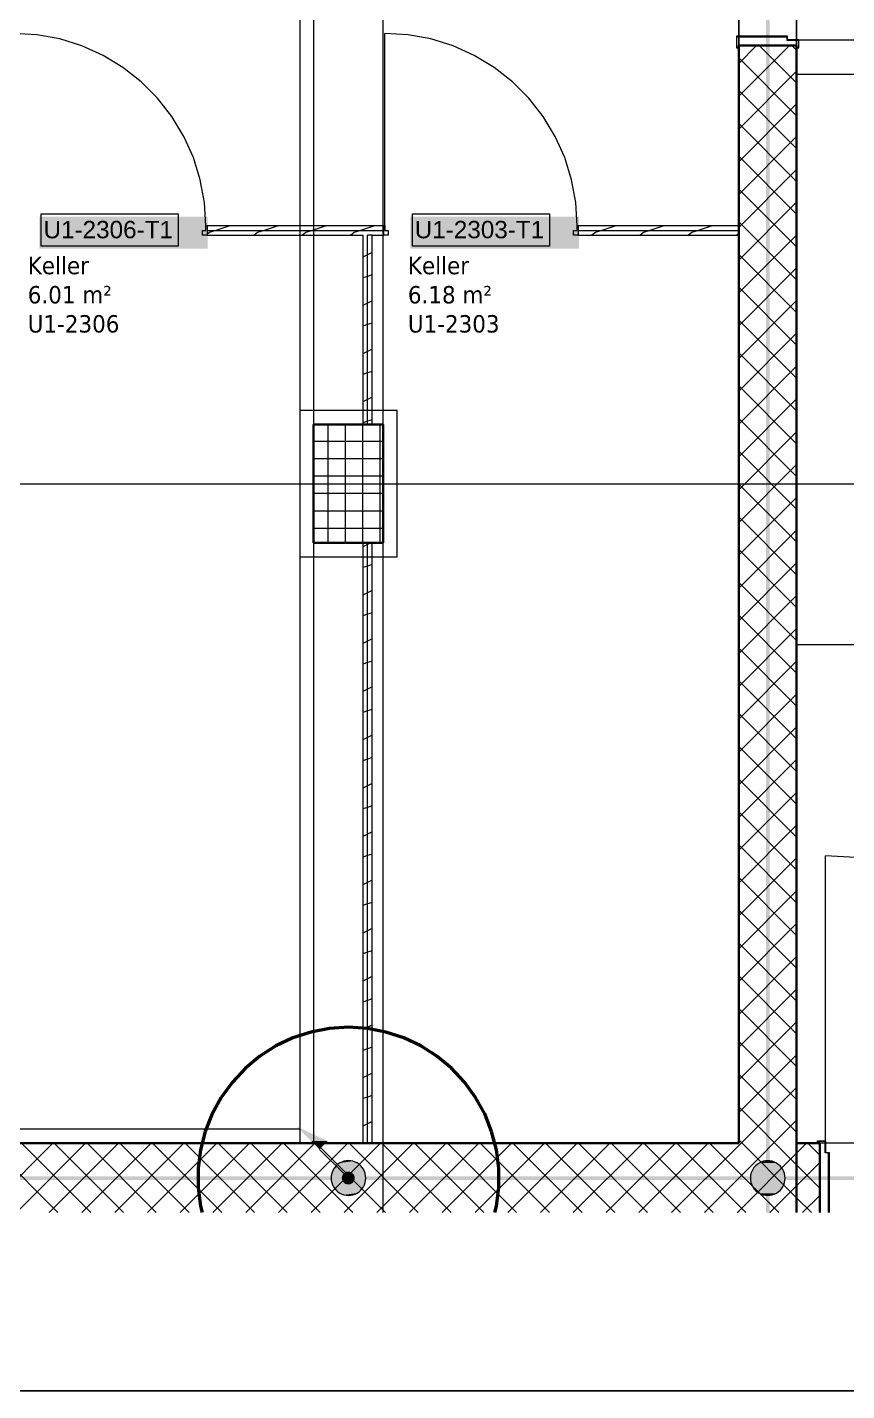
# Model space of a CAD drawing. Extents: x -1132 to 613, y -233 to 616.
# Drawn here: x -198.8 to -128.1, y -174.5 to -56.8 of the extents above; entities that cross this region are included whole.
import ezdxf
from ezdxf.lldxf.tags import DXFTag

# ---------------------------------------------------------------- set-up
doc = ezdxf.new("R2010")
doc.units = 0
doc.layers.get('0').update_dxf_attribs({"lineweight": 13})
for name, color, linetype, lineweight in [('A-AREA-____-IDEN', 7, 'Continuous', 5), ('A-DOOR-____-IDEN', 7, 'Continuous', 5), ('A-DOOR-____-OTLN', 7, 'Continuous', 9), ('A-DOOR-FRAM-MCUT', 7, 'Continuous', 9), ('A-DOOR-OPNG-OTLN', 7, 'Continuous', 9), ('A-FLOR-____-OTLN', 7, 'Continuous', 9), ('A-FLOR-____-OVHD', 7, 'Strichpunkt - Fein', 9), ('A-WALL-____-MCUT', 7, 'Continuous', 35), ('A-WALL-____-PATT', 7, 'Continuous', 35), ('A-WALL-FNSH-MCUT', 7, 'Continuous', 35), ('S-COLS-____-MCUT', 7, 'Continuous', 35), ('S-COLS-____-OTLN', 7, 'Continuous', 9), ('S-GRID-____-OTLN', 7, 'Continuous', 5)]:
    doc.layers.add(name, color=color, linetype=linetype, lineweight=lineweight)
doc.layers.add('EL01_WAN_Leitung_Potentialausgleich', color=1, linetype='fein_strichliert', lineweight=13, true_color=0xff0000)
doc.styles.get("Standard").update_dxf_attribs({"font": 'arial.ttf'})
tags = doc.linetypes.add('_Rasterlinie_', pattern=[0.375, 0.2, -0.05, 0.075, -0.05]).pattern_tags.tags
tags[10:11] = [DXFTag(74, 4), DXFTag(75, 0), DXFTag(340, '0'), DXFTag(46, 1.0), DXFTag(50, 0.0), DXFTag(44, 0.0), DXFTag(45, 0.0)]
tags[8:9] = [DXFTag(74, 4), DXFTag(75, 0), DXFTag(340, '0'), DXFTag(46, 1.0), DXFTag(50, 0.0), DXFTag(44, 0.0), DXFTag(45, 0.0)]
tags[6:7] = [DXFTag(74, 4), DXFTag(75, 0), DXFTag(340, '0'), DXFTag(46, 1.0), DXFTag(50, 0.0), DXFTag(44, 0.0), DXFTag(45, 0.0)]
tags[4:5] = [DXFTag(74, 4), DXFTag(75, 0), DXFTag(340, '0'), DXFTag(46, 1.0), DXFTag(50, 0.0), DXFTag(44, 0.0), DXFTag(45, 0.0)]
tags = doc.linetypes.add('fein_strichliert', pattern=[4, 1, -2, 1]).pattern_tags.tags
tags[8:9] = [DXFTag(74, 4), DXFTag(75, 0), DXFTag(340, '0'), DXFTag(46, 0.0), DXFTag(50, 0.0), DXFTag(44, 0.0), DXFTag(45, 0.0)]
tags[6:7] = [DXFTag(74, 4), DXFTag(75, 0), DXFTag(340, '0'), DXFTag(46, 0.0), DXFTag(50, 0.0), DXFTag(44, 0.0), DXFTag(45, 0.0)]
tags[4:5] = [DXFTag(74, 4), DXFTag(75, 0), DXFTag(340, '0'), DXFTag(46, 0.0), DXFTag(50, 0.0), DXFTag(44, 0.0), DXFTag(45, 0.0)]
tags = doc.linetypes.add('Grundrissdarstellung Sturz', pattern=[0.25, 0.15, -0.05, 0, -0.05]).pattern_tags.tags
tags[10:11] = [DXFTag(74, 4), DXFTag(75, 0), DXFTag(340, '0'), DXFTag(46, 1.0), DXFTag(50, 0.0), DXFTag(44, 0.0), DXFTag(45, 0.0)]
tags[8:9] = [DXFTag(74, 4), DXFTag(75, 0), DXFTag(340, '0'), DXFTag(46, 1.0), DXFTag(50, 0.0), DXFTag(44, 0.0), DXFTag(45, 0.0)]
tags[6:7] = [DXFTag(74, 4), DXFTag(75, 0), DXFTag(340, '0'), DXFTag(46, 1.0), DXFTag(50, 0.0), DXFTag(44, 0.0), DXFTag(45, 0.0)]
tags[4:5] = [DXFTag(74, 4), DXFTag(75, 0), DXFTag(340, '0'), DXFTag(46, 1.0), DXFTag(50, 0.0), DXFTag(44, 0.0), DXFTag(45, 0.0)]
tags = doc.linetypes.add('Strichpunkt - Fein', pattern=[0.2, 0.1, -0.05, 0, -0.05]).pattern_tags.tags
tags[10:11] = [DXFTag(74, 4), DXFTag(75, 0), DXFTag(340, '0'), DXFTag(46, 1.0), DXFTag(50, 0.0), DXFTag(44, 0.0), DXFTag(45, 0.0)]
tags[8:9] = [DXFTag(74, 4), DXFTag(75, 0), DXFTag(340, '0'), DXFTag(46, 1.0), DXFTag(50, 0.0), DXFTag(44, 0.0), DXFTag(45, 0.0)]
tags[6:7] = [DXFTag(74, 4), DXFTag(75, 0), DXFTag(340, '0'), DXFTag(46, 1.0), DXFTag(50, 0.0), DXFTag(44, 0.0), DXFTag(45, 0.0)]
tags[4:5] = [DXFTag(74, 4), DXFTag(75, 0), DXFTag(340, '0'), DXFTag(46, 1.0), DXFTag(50, 0.0), DXFTag(44, 0.0), DXFTag(45, 0.0)]

# ---------------------------------------------------------------- blocks, each defined once
blk = doc.blocks.new('Referenz-A0UJ2EK7XE', base_point=(-1124.08, -162.87))
at = {"layer": 'A-DOOR-____-IDEN', "color": 0, "linetype": 'Continuous', "ltscale": 0.13}
for p, q in [((-197.63, -72.94), (-185.79, -72.94)), ((-197.63, -75.72), (-197.63, -72.94)), ((-185.79, -72.94), (-185.79, -75.72)), ((-165.58, -72.94), (-153.74, -72.94)), ((-165.58, -75.72), (-165.58, -72.94)), ((-153.74, -72.94), (-153.74, -75.72)), ((-185.79, -75.72), (-197.63, -75.72)), ((-153.74, -75.72), (-165.58, -75.72))]:
    blk.add_line(p, q, dxfattribs=at)
at = {"layer": 'A-DOOR-____-IDEN', "color": 7, "linetype": 'Continuous', "ltscale": 0.13, "true_color": 0xffffff}
for points in [[(-197.8, -75.94), (-183.26, -75.94), (-197.8, -73.18)], [(-183.26, -75.94), (-197.8, -73.18), (-183.26, -73.18)], [(-165.75, -75.94), (-151.21, -75.94), (-165.75, -73.18)], [(-151.21, -75.94), (-165.75, -73.18), (-151.21, -73.18)]]:
    blk.add_solid(points, dxfattribs=at)
at = {"layer": 'A-DOOR-____-OTLN', "color": 0, "linetype": 'Grundrissdarstellung Sturz', "ltscale": 0.13}
for p, q in [((-137.41, -37.42), (-137.41, -58.42)), ((-132.41, -37.42), (-132.41, -58.42))]:
    blk.add_line(p, q, dxfattribs=at)
at = {"layer": 'A-DOOR-FRAM-MCUT', "color": 0, "linetype": 'Continuous', "ltscale": 0.13}
for p, q in [((-133.21, -57.62), (-137.61, -57.62)), ((-137.61, -57.62), (-137.61, -58.62)), ((-133.21, -57.92), (-133.21, -57.62)), ((-137.61, -58.62), (-137.41, -58.62)), ((-137.57, -58.58), (-137.57, -57.66)), ((-137.57, -57.66), (-133.25, -57.66)), ((-137.41, -58.58), (-137.57, -58.58)), ((-133.25, -57.66), (-133.25, -57.96)), ((-133.25, -57.96), (-132.25, -57.96)), ((-132.21, -57.92), (-133.21, -57.92)), ((-132.25, -58.58), (-132.41, -58.58)), ((-132.41, -58.62), (-132.21, -58.62)), ((-132.25, -57.96), (-132.25, -58.58)), ((-132.21, -58.62), (-132.21, -57.92)), ((-183.41, -74.37), (-183.41, -73.97)), ((-183.41, -73.97), (-183.31, -73.97)), ((-168.06, -73.97), (-167.96, -73.97)), ((-167.96, -73.97), (-167.96, -74.37)), ((-151.36, -74.37), (-151.36, -73.97)), ((-151.36, -73.97), (-151.26, -73.97)), ((-183.71, -74.37), (-183.41, -74.37)), ((-183.71, -74.77), (-183.71, -74.37)), ((-183.31, -74.77), (-183.71, -74.77)), ((-167.66, -74.77), (-168.06, -74.77)), ((-167.96, -74.37), (-167.66, -74.37)), ((-167.66, -74.37), (-167.66, -74.77)), ((-151.66, -74.37), (-151.36, -74.37)), ((-151.66, -74.77), (-151.66, -74.37)), ((-151.26, -74.77), (-151.66, -74.77)), ((-130.61, -153.12), (-130.61, -152.92)), ((-130.61, -152.92), (-129.91, -152.92)), ((-130.57, -152.96), (-130.57, -153.12)), ((-129.95, -152.96), (-130.57, -152.96)), ((-129.95, -153.96), (-129.95, -152.96)), ((-129.65, -153.96), (-129.95, -153.96)), ((-129.91, -152.92), (-129.91, -153.92)), ((-129.91, -153.92), (-129.61, -153.92)), ((-129.65, -159.1), (-129.65, -153.96)), ((-129.61, -153.92), (-129.61, -159.1))]:
    blk.add_line(p, q, dxfattribs=at)
at = {"layer": 'A-DOOR-OPNG-OTLN', "color": 0, "linetype": 'Continuous', "ltscale": 0.13}
for p, q in [((-198.01, -57.49), (-200.01, -57.37)), ((-196.03, -57.85), (-198.01, -57.49)), ((-167.96, -73.97), (-167.96, -57.37)), ((-165.96, -57.49), (-167.96, -57.37)), ((-163.98, -57.85), (-165.96, -57.49)), ((-194.12, -58.45), (-196.03, -57.85)), ((-192.29, -59.27), (-194.12, -58.45)), ((-162.07, -58.45), (-163.98, -57.85)), ((-160.24, -59.27), (-162.07, -58.45)), ((-132.21, -57.92), (-112.21, -57.92)), ((-190.58, -60.31), (-192.29, -59.27)), ((-158.53, -60.31), (-160.24, -59.27)), ((-189, -61.55), (-190.58, -60.31)), ((-156.95, -61.55), (-158.53, -60.31)), ((-187.58, -62.96), (-189, -61.55)), ((-155.53, -62.96), (-156.95, -61.55)), ((-186.34, -64.54), (-187.58, -62.96)), ((-154.29, -64.54), (-155.53, -62.96)), ((-185.31, -66.26), (-186.34, -64.54)), ((-153.26, -66.26), (-154.29, -64.54)), ((-184.48, -68.09), (-185.31, -66.26)), ((-152.43, -68.09), (-153.26, -66.26)), ((-183.89, -70), (-184.48, -68.09)), ((-151.84, -70), (-152.43, -68.09)), ((-183.53, -71.97), (-183.89, -70)), ((-151.48, -71.97), (-151.84, -70)), ((-183.41, -73.97), (-183.53, -71.97)), ((-151.36, -73.97), (-151.48, -71.97)), ((-129.91, -152.92), (-129.91, -128.32)), ((-127.33, -128.46), (-129.91, -128.32))]:
    blk.add_line(p, q, dxfattribs=at)
at = {"layer": 'A-FLOR-____-OTLN', "color": 0, "linetype": 'Continuous', "ltscale": 0.13}
for p, q in [((-137.41, -57.63), (-137.41, -38.22)), ((-132.41, -57.92), (-132.41, -37.92)), ((-137.41, -58.42), (-137.41, -57.66)), ((-132.41, -58.42), (-132.41, -57.96)), ((-100.41, -60.93), (-132.41, -60.93)), ((-100.41, -110.13), (-132.41, -110.13)), ((-129.95, -153.12), (-130.41, -153.12)), ((-105.31, -153.12), (-129.91, -153.12))]:
    blk.add_line(p, q, dxfattribs=at)
at = {"layer": 'A-FLOR-____-OVHD', "color": 0, "linetype": 'Strichpunkt - Fein', "ltscale": 0.13}
for p, q in [((-175.31, 24.98), (-175.31, -153.12)), ((-174.11, -39.32), (-174.11, -91.52)), ((-166.91, -89.92), (-175.31, -89.92)), ((-175.31, -89.92), (-175.31, -102.52)), ((-166.91, -102.52), (-166.91, -89.92)), ((-174.11, -100.92), (-174.11, -153.12)), ((-175.31, -102.52), (-166.91, -102.52)), ((-175.31, -151.92), (-392.61, -151.92))]:
    blk.add_line(p, q, dxfattribs=at)
at = {"layer": 'A-WALL-____-MCUT', "color": 0, "linetype": 'Continuous', "ltscale": 0.35}
for p, q in [((-132.41, -58.42), (-137.41, -58.42)), ((-137.41, -58.42), (-137.41, -153.12)), ((-132.41, -58.42), (-132.41, -159.1)), ((-137.41, -153.12), (-297.66, -153.12)), ((-130.41, -153.12), (-132.41, -153.12)), ((-130.41, -159.1), (-130.41, -153.12))]:
    blk.add_line(p, q, dxfattribs=at)
at = {"layer": 'A-WALL-____-MCUT', "color": 0, "linetype": 'Continuous', "lineweight": 9, "ltscale": 0.13}
for p, q in [((-183.31, -74.37), (-168.06, -74.37)), ((-169.46, -91.12), (-169.46, -74.77)), ((-169.06, -74.77), (-169.46, -74.77)), ((-151.26, -74.37), (-137.41, -74.37)), ((-169.46, -153.12), (-169.46, -101.32))]:
    blk.add_line(p, q, dxfattribs=at)
at = {"layer": 'A-WALL-____-PATT', "color": 0, "linetype": 'Continuous', "lineweight": 9, "ltscale": 0.13}
for p, q in [((-137.41, -59.97), (-135.86, -58.42)), ((-137.41, -62.8), (-133.03, -58.42)), ((-132.41, -61.65), (-135.64, -58.42)), ((-132.41, -58.83), (-132.81, -58.42)), ((-132.41, -64.48), (-137.41, -59.48)), ((-137.41, -65.63), (-132.41, -60.63)), ((-132.41, -67.31), (-137.41, -62.31)), ((-137.41, -68.46), (-132.41, -63.46)), ((-132.41, -70.14), (-137.41, -65.14)), ((-137.41, -71.28), (-132.41, -66.28)), ((-132.41, -72.97), (-137.41, -67.97)), ((-137.41, -74.11), (-132.41, -69.11)), ((-132.41, -75.8), (-137.41, -70.8)), ((-137.41, -76.94), (-132.41, -71.94)), ((-181.35, -73.97), (-182.55, -74.37)), ((-177.18, -73.97), (-178.38, -74.37)), ((-173.02, -73.97), (-174.22, -74.37)), ((-168.85, -73.97), (-170.05, -74.37)), ((-148.03, -73.97), (-149.23, -74.37)), ((-143.87, -73.97), (-145.07, -74.37)), ((-139.7, -73.97), (-140.9, -74.37)), ((-132.41, -78.63), (-137.41, -73.63)), ((-183.11, -74.55), (-183.31, -74.7)), ((-182.55, -74.37), (-183.12, -74.56)), ((-178.94, -74.55), (-179.23, -74.77)), ((-178.38, -74.37), (-178.95, -74.56)), ((-174.78, -74.55), (-175.07, -74.77)), ((-174.22, -74.37), (-174.79, -74.56)), ((-170.61, -74.55), (-170.9, -74.77)), ((-170.05, -74.37), (-170.62, -74.56)), ((-149.78, -74.55), (-150.08, -74.77)), ((-149.23, -74.37), (-149.8, -74.56)), ((-145.62, -74.55), (-145.91, -74.77)), ((-145.07, -74.37), (-145.63, -74.56)), ((-141.45, -74.55), (-141.75, -74.77)), ((-140.9, -74.37), (-141.47, -74.56)), ((-137.41, -74.64), (-137.58, -74.77)), ((-137.41, -79.77), (-132.41, -74.77)), ((-169.06, -76.28), (-169.46, -76.48)), ((-132.41, -81.45), (-137.41, -76.45)), ((-169.46, -76.48), (-169.86, -76.68)), ((-137.41, -82.6), (-132.41, -77.6)), ((-169.46, -78.34), (-169.86, -78.47)), ((-169.06, -78.2), (-169.46, -78.34)), ((-132.41, -84.28), (-137.41, -79.28)), ((-169.46, -80.64), (-169.86, -80.84)), ((-169.06, -80.44), (-169.46, -80.64)), ((-137.41, -85.43), (-132.41, -80.43)), ((-132.41, -87.11), (-137.41, -82.11)), ((-169.46, -82.5), (-169.86, -82.64)), ((-169.06, -82.37), (-169.46, -82.5)), ((-137.41, -88.25), (-132.41, -83.25)), ((-169.06, -84.61), (-169.46, -84.81)), ((-169.46, -84.81), (-169.86, -85.01)), ((-132.41, -89.94), (-137.41, -84.94)), ((-169.46, -86.67), (-169.86, -86.8)), ((-169.06, -86.53), (-169.46, -86.67)), ((-137.41, -91.08), (-132.41, -86.08)), ((-132.41, -92.77), (-137.41, -87.77)), ((-169.46, -88.97), (-169.86, -89.17)), ((-169.06, -88.77), (-169.46, -88.97)), ((-137.41, -93.91), (-132.41, -88.91)), ((-169.46, -90.83), (-169.86, -90.96)), ((-169.06, -90.7), (-169.46, -90.83)), ((-132.41, -95.6), (-137.41, -90.6)), ((-137.41, -96.74), (-132.41, -91.74)), ((-132.41, -98.42), (-137.41, -93.42)), ((-137.41, -99.57), (-132.41, -94.57)), ((-132.41, -101.25), (-137.41, -96.25)), ((-137.41, -102.4), (-132.41, -97.4)), ((-132.41, -104.08), (-137.41, -99.08)), ((-137.41, -105.23), (-132.41, -100.23)), ((-169.46, -101.47), (-169.86, -101.67)), ((-169.17, -101.32), (-169.46, -101.47)), ((-132.41, -106.91), (-137.41, -101.91)), ((-169.46, -103.33), (-169.86, -103.46)), ((-169.06, -103.19), (-169.46, -103.33)), ((-137.41, -108.05), (-132.41, -103.05)), ((-169.46, -105.63), (-169.86, -105.83)), ((-169.06, -105.43), (-169.46, -105.63)), ((-132.41, -109.74), (-137.41, -104.74)), ((-137.41, -110.88), (-132.41, -105.88)), ((-169.46, -107.49), (-169.86, -107.62)), ((-169.06, -107.36), (-169.46, -107.49)), ((-132.41, -112.57), (-137.41, -107.57)), ((-137.41, -113.71), (-132.41, -108.71)), ((-169.46, -109.8), (-169.86, -110)), ((-169.06, -109.6), (-169.46, -109.8)), ((-132.41, -115.4), (-137.41, -110.4)), ((-169.46, -111.65), (-169.86, -111.79)), ((-169.06, -111.52), (-169.46, -111.65)), ((-137.41, -116.54), (-132.41, -111.54)), ((-169.46, -113.96), (-169.86, -114.16)), ((-169.06, -113.76), (-169.46, -113.96)), ((-132.41, -118.22), (-137.41, -113.22)), ((-137.41, -119.37), (-132.41, -114.37)), ((-169.46, -115.82), (-169.86, -115.95)), ((-169.06, -115.69), (-169.46, -115.82)), ((-132.41, -121.05), (-137.41, -116.05)), ((-137.41, -122.2), (-132.41, -117.2)), ((-169.46, -118.13), (-169.86, -118.33)), ((-169.06, -117.93), (-169.46, -118.13)), ((-169.06, -119.85), (-169.46, -119.98)), ((-132.41, -123.88), (-137.41, -118.88)), ((-169.46, -119.98), (-169.86, -120.12)), ((-137.41, -125.02), (-132.41, -120.02)), ((-169.46, -122.29), (-169.86, -122.49)), ((-169.06, -122.09), (-169.46, -122.29)), ((-132.41, -126.71), (-137.41, -121.71)), ((-137.41, -127.85), (-132.41, -122.85)), ((-169.46, -124.15), (-169.86, -124.28)), ((-169.06, -124.02), (-169.46, -124.15)), ((-132.41, -129.54), (-137.41, -124.54)), ((-137.41, -130.68), (-132.41, -125.68)), ((-169.46, -126.46), (-169.86, -126.66)), ((-169.06, -126.26), (-169.46, -126.46)), ((-169.06, -128.18), (-169.46, -128.31)), ((-132.41, -132.37), (-137.41, -127.37)), ((-169.46, -128.31), (-169.86, -128.45)), ((-137.41, -133.51), (-132.41, -128.51)), ((-169.06, -130.42), (-169.46, -130.62)), ((-132.41, -135.19), (-137.41, -130.19)), ((-169.46, -130.62), (-169.86, -130.82)), ((-137.41, -136.34), (-132.41, -131.34)), ((-169.46, -132.48), (-169.86, -132.61)), ((-169.06, -132.35), (-169.46, -132.48)), ((-132.41, -138.02), (-137.41, -133.02)), ((-169.46, -134.79), (-169.86, -134.99)), ((-169.06, -134.59), (-169.46, -134.79)), ((-137.41, -139.17), (-132.41, -134.17)), ((-132.41, -140.85), (-137.41, -135.85)), ((-169.46, -136.64), (-169.86, -136.78)), ((-169.06, -136.51), (-169.46, -136.64)), ((-137.41, -142), (-132.41, -137)), ((-169.06, -138.75), (-169.46, -138.95)), ((-132.41, -143.68), (-137.41, -138.68)), ((-169.46, -138.95), (-169.86, -139.15)), ((-137.41, -144.82), (-132.41, -139.82)), ((-169.46, -140.81), (-169.86, -140.94)), ((-169.06, -140.67), (-169.46, -140.81)), ((-132.41, -146.51), (-137.41, -141.51)), ((-169.46, -143.12), (-169.86, -143.32)), ((-169.06, -142.92), (-169.46, -143.12)), ((-137.41, -147.65), (-132.41, -142.65)), ((-132.41, -149.34), (-137.41, -144.34)), ((-169.46, -144.97), (-169.86, -145.11)), ((-169.06, -144.84), (-169.46, -144.97)), ((-137.41, -150.48), (-132.41, -145.48)), ((-169.46, -147.28), (-169.86, -147.48)), ((-169.06, -147.08), (-169.46, -147.28)), ((-132.41, -152.16), (-137.41, -147.16)), ((-169.46, -149.14), (-169.86, -149.27)), ((-169.06, -149), (-169.46, -149.14)), ((-137.41, -153.31), (-132.41, -148.31)), ((-132.41, -154.99), (-137.41, -149.99)), ((-169.46, -151.45), (-169.86, -151.65)), ((-169.06, -151.25), (-169.46, -151.45)), ((-137.41, -156.14), (-132.41, -151.14)), ((-132.41, -157.82), (-137.41, -152.82)), ((-202.6, -159.1), (-196.62, -153.12)), ((-196.18, -159.1), (-202.16, -153.12)), ((-199.77, -159.1), (-193.79, -153.12)), ((-193.35, -159.1), (-199.33, -153.12)), ((-196.94, -159.1), (-190.96, -153.12)), ((-190.52, -159.1), (-196.5, -153.12)), ((-194.11, -159.1), (-188.13, -153.12)), ((-187.69, -159.1), (-193.67, -153.12)), ((-191.28, -159.1), (-185.3, -153.12)), ((-184.86, -159.1), (-190.85, -153.12)), ((-188.46, -159.1), (-182.47, -153.12)), ((-182.04, -159.1), (-188.02, -153.12)), ((-185.63, -159.1), (-179.65, -153.12)), ((-179.21, -159.1), (-185.19, -153.12)), ((-182.8, -159.1), (-176.82, -153.12)), ((-176.38, -159.1), (-182.36, -153.12)), ((-179.97, -159.1), (-173.99, -153.12)), ((-173.55, -159.1), (-179.53, -153.12)), ((-177.14, -159.1), (-171.16, -153.12)), ((-170.72, -159.1), (-176.7, -153.12)), ((-174.31, -159.1), (-168.33, -153.12)), ((-167.89, -159.1), (-173.88, -153.12)), ((-171.48, -159.1), (-165.5, -153.12)), ((-165.07, -159.1), (-171.05, -153.12)), ((-168.66, -159.1), (-162.67, -153.12)), ((-162.24, -159.1), (-168.22, -153.12)), ((-165.83, -159.1), (-159.85, -153.12)), ((-159.41, -159.1), (-165.39, -153.12)), ((-163, -159.1), (-157.02, -153.12)), ((-156.58, -159.1), (-162.56, -153.12)), ((-160.17, -159.1), (-154.19, -153.12)), ((-153.75, -159.1), (-159.73, -153.12)), ((-157.34, -159.1), (-151.36, -153.12)), ((-150.92, -159.1), (-156.9, -153.12)), ((-154.51, -159.1), (-148.53, -153.12)), ((-148.09, -159.1), (-154.08, -153.12)), ((-151.69, -159.1), (-145.7, -153.12)), ((-145.27, -159.1), (-151.25, -153.12)), ((-148.86, -159.1), (-142.88, -153.12)), ((-142.44, -159.1), (-148.42, -153.12)), ((-146.03, -159.1), (-140.05, -153.12)), ((-139.61, -159.1), (-145.59, -153.12)), ((-143.2, -159.1), (-137.41, -153.31)), ((-137.41, -158.48), (-142.76, -153.12)), ((-137.41, -155.65), (-139.93, -153.12)), ((-137.41, -158.97), (-132.41, -153.97)), ((-132.41, -153.97), (-131.56, -153.12)), ((-130.41, -154.16), (-131.45, -153.12)), ((-132.41, -156.79), (-130.41, -154.79)), ((-130.41, -156.99), (-132.41, -154.99)), ((-140.37, -159.1), (-137.41, -156.14)), ((-133.95, -159.1), (-137.41, -155.65)), ((-134.72, -159.1), (-132.41, -156.79)), ((-136.78, -159.1), (-137.41, -158.48)), ((-131.12, -159.1), (-132.41, -157.82)), ((-131.89, -159.1), (-130.41, -157.62)), ((-137.54, -159.1), (-137.41, -158.97))]:
    blk.add_line(p, q, dxfattribs=at)
at = {"layer": 'A-WALL-FNSH-MCUT', "color": 0, "linetype": 'Continuous', "lineweight": 9, "ltscale": 0.13}
for p, q in [((-168.06, -73.97), (-183.31, -73.97)), ((-183.31, -73.97), (-183.31, -74.77)), ((-168.06, -74.77), (-168.06, -73.97)), ((-137.41, -73.97), (-151.26, -73.97)), ((-151.26, -73.97), (-151.26, -74.77)), ((-183.31, -74.77), (-169.86, -74.77)), ((-169.86, -74.77), (-169.86, -91.12)), ((-169.06, -74.77), (-168.06, -74.77)), ((-169.06, -91.12), (-169.06, -74.77)), ((-151.26, -74.77), (-137.41, -74.77)), ((-169.86, -91.12), (-169.06, -91.12)), ((-169.86, -101.32), (-169.86, -153.12)), ((-169.06, -101.32), (-169.86, -101.32)), ((-169.06, -153.12), (-169.06, -101.32)), ((-169.86, -153.12), (-169.06, -153.12))]:
    blk.add_line(p, q, dxfattribs=at)
at = {"layer": 'S-COLS-____-MCUT', "color": 0, "linetype": 'Continuous', "ltscale": 0.35}
for p, q in [((-168.11, -91.12), (-174.11, -91.12)), ((-174.11, -91.12), (-174.11, -101.32)), ((-168.11, -101.32), (-168.11, -91.12)), ((-174.11, -101.32), (-168.11, -101.32))]:
    blk.add_line(p, q, dxfattribs=at)
at = {"layer": 'S-COLS-____-OTLN', "color": 0, "linetype": 'Continuous', "ltscale": 0.13}
for p, q in [((-172.85, -101.32), (-172.85, -91.12)), ((-171.35, -101.32), (-171.35, -91.12)), ((-169.85, -101.32), (-169.85, -91.12)), ((-168.35, -101.32), (-168.35, -91.12)), ((-174.11, -92.55), (-168.11, -92.55)), ((-174.11, -94.05), (-168.11, -94.05)), ((-174.11, -95.55), (-168.11, -95.55)), ((-174.11, -97.05), (-168.11, -97.05)), ((-174.11, -98.55), (-168.11, -98.55)), ((-174.11, -100.05), (-168.11, -100.05))]:
    blk.add_line(p, q, dxfattribs=at)
at = {"layer": 'S-GRID-____-OTLN', "color": 0, "linetype": '_Rasterlinie_', "ltscale": 0.13}
for p, q in [((-168.11, -159.1), (-168.11, 420.64)), ((-1115.8, -96.22), (95.18, -96.22))]:
    blk.add_line(p, q, dxfattribs=at)
at = {"layer": 'A-AREA-____-IDEN', "color": 0, "linetype": 'Continuous', "ltscale": 0.13, "char_height": 1.5, "attachment_point": 1}
for s, insert in [('{\\W0.9;\\fVerdana;Keller}', (-198.79, -76.65)), ('{\\W0.9;\\fVerdana;Keller}', (-165.97, -76.65)), ('{\\W0.9;\\fVerdana;6.01 m²}', (-198.79, -79.17)), ('{\\W0.9;\\fVerdana;6.18 m²}', (-165.97, -79.17)), ('{\\W0.9;\\fVerdana;U1-2306}', (-198.79, -81.68)), ('{\\W0.9;\\fVerdana;U1-2303}', (-165.97, -81.68))]:
    blk.add_mtext(s, dxfattribs=dict(at, insert=insert))
at = {"layer": 'A-DOOR-____-IDEN', "color": 0, "linetype": 'Continuous', "ltscale": 0.13, "char_height": 1.5, "attachment_point": 1}
for s, insert in [('{\\fArial;U1-2306-T1}', (-197.43, -73.55)), ('{\\fArial;U1-2303-T1}', (-165.38, -73.55))]:
    blk.add_mtext(s, dxfattribs=dict(at, insert=insert))
blk = doc.blocks.new('Anschlusspunkt-A0UJ2EN3XE', base_point=(-172.6, -157.62))
at = {"color": 0, "linetype": 'ByBlock', "lineweight": -2, "ltscale": 0.13}
for p, q in [((-172.29, -155.21), (-172.4, -155.37)), ((-172.16, -155.06), (-172.29, -155.21)), ((-172.02, -154.93), (-172.16, -155.06)), ((-171.85, -154.82), (-172.02, -154.93)), ((-171.68, -154.74), (-171.85, -154.82)), ((-171.49, -154.67), (-171.68, -154.74)), ((-171.3, -154.63), (-171.49, -154.67)), ((-171.1, -154.62), (-171.3, -154.63)), ((-170.91, -154.63), (-171.1, -154.62)), ((-170.72, -154.67), (-170.91, -154.63)), ((-170.53, -154.74), (-170.72, -154.67)), ((-170.35, -154.82), (-170.53, -154.74)), ((-170.19, -154.93), (-170.35, -154.82)), ((-170.04, -155.06), (-170.19, -154.93)), ((-169.91, -155.21), (-170.04, -155.06)), ((-169.81, -155.37), (-169.91, -155.21)), ((-172.59, -155.93), (-172.6, -156.12)), ((-172.6, -156.12), (-172.59, -156.32)), ((-172.55, -155.73), (-172.59, -155.93)), ((-172.59, -156.32), (-172.55, -156.51)), ((-172.49, -155.55), (-172.55, -155.73)), ((-172.4, -155.37), (-172.49, -155.55)), ((-169.72, -155.55), (-169.81, -155.37)), ((-169.66, -155.73), (-169.72, -155.55)), ((-169.62, -155.93), (-169.66, -155.73)), ((-169.66, -156.51), (-169.62, -156.32)), ((-169.6, -156.12), (-169.62, -155.93)), ((-169.62, -156.32), (-169.6, -156.12)), ((-172.55, -156.51), (-172.49, -156.7)), ((-172.49, -156.7), (-172.4, -156.87)), ((-172.4, -156.87), (-172.29, -157.03)), ((-172.29, -157.03), (-172.16, -157.18)), ((-172.16, -157.18), (-172.02, -157.31)), ((-172.02, -157.31), (-171.85, -157.42)), ((-171.85, -157.42), (-171.68, -157.51)), ((-171.68, -157.51), (-171.49, -157.57)), ((-171.49, -157.57), (-171.3, -157.61)), ((-171.3, -157.61), (-171.1, -157.62)), ((-171.1, -157.62), (-170.91, -157.61)), ((-170.91, -157.61), (-170.72, -157.57)), ((-170.72, -157.57), (-170.53, -157.51)), ((-170.53, -157.51), (-170.35, -157.42)), ((-170.35, -157.42), (-170.19, -157.31)), ((-170.19, -157.31), (-170.04, -157.18)), ((-170.04, -157.18), (-169.91, -157.03)), ((-169.91, -157.03), (-169.81, -156.87)), ((-169.81, -156.87), (-169.72, -156.7)), ((-169.72, -156.7), (-169.66, -156.51))]:
    blk.add_line(p, q, dxfattribs=at)
for points in [[(-169.81, -155.36), (-172.39, -155.36), (-170.05, -155.05)], [(-172.39, -155.36), (-170.05, -155.05), (-172.16, -155.05)], [(-170.05, -155.05), (-172.16, -155.05), (-170.36, -154.82)], [(-172.16, -155.05), (-170.36, -154.82), (-171.85, -154.82)], [(-170.36, -154.82), (-171.85, -154.82), (-170.72, -154.67)], [(-171.85, -154.82), (-170.72, -154.67), (-171.49, -154.67)], [(-170.72, -154.67), (-171.49, -154.67), (-171.1, -154.62)], [(-169.6, -156.1), (-172.6, -156.1), (-169.66, -155.71)], [(-172.6, -156.1), (-169.66, -155.71), (-172.55, -155.71)], [(-172.56, -156.49), (-169.6, -156.1), (-172.6, -156.1)], [(-169.65, -156.49), (-172.56, -156.49), (-169.6, -156.1)], [(-169.66, -155.71), (-172.55, -155.71), (-169.81, -155.36)], [(-172.55, -155.71), (-169.81, -155.36), (-172.39, -155.36)], [(-172.41, -156.86), (-169.65, -156.49), (-172.56, -156.49)], [(-169.8, -156.86), (-172.41, -156.86), (-169.65, -156.49)], [(-172.17, -157.17), (-169.8, -156.86), (-172.41, -156.86)], [(-169.8, -156.86), (-172.41, -156.86), (-169.8, -156.86)], [(-172.41, -156.86), (-169.8, -156.86), (-172.41, -156.86)], [(-170.03, -157.17), (-172.17, -157.17), (-169.8, -156.86)], [(-171.86, -157.42), (-170.03, -157.17), (-172.17, -157.17)], [(-170.03, -157.17), (-172.17, -157.17), (-170.03, -157.17)], [(-172.17, -157.17), (-170.03, -157.17), (-172.17, -157.17)], [(-170.35, -157.42), (-171.86, -157.42), (-170.03, -157.17)], [(-171.5, -157.57), (-170.35, -157.42), (-171.86, -157.42)], [(-170.71, -157.57), (-171.5, -157.57), (-170.35, -157.42)], [(-171.1, -157.62), (-170.71, -157.57), (-171.5, -157.57)]]:
    blk.add_solid(points, dxfattribs=at)
blk = doc.blocks.new('Kreis-A0UJ2ENRXE', base_point=(-184.08, -159.1))
at = {"color": 0, "linetype": 'ByBlock', "lineweight": -2, "ltscale": 0.5}
for p, q in [((-172.73, -143.22), (-174.34, -143.53)), ((-171.1, -143.12), (-172.73, -143.22)), ((-169.47, -143.22), (-171.1, -143.12)), ((-167.87, -143.53), (-169.47, -143.22)), ((-175.89, -144.03), (-177.37, -144.73)), ((-174.34, -143.53), (-175.89, -144.03)), ((-166.32, -144.03), (-167.87, -143.53)), ((-164.84, -144.73), (-166.32, -144.03)), ((-178.75, -145.6), (-180, -146.65)), ((-177.37, -144.73), (-178.75, -145.6)), ((-163.46, -145.6), (-164.84, -144.73)), ((-162.2, -146.65), (-163.46, -145.6)), ((-180, -146.65), (-181.12, -147.84)), ((-161.09, -147.84), (-162.2, -146.65)), ((-181.12, -147.84), (-182.08, -149.16)), ((-160.13, -149.16), (-161.09, -147.84)), ((-182.08, -149.16), (-182.87, -150.59)), ((-159.34, -150.59), (-160.13, -149.16)), ((-182.87, -150.59), (-183.47, -152.1)), ((-158.74, -152.1), (-159.34, -150.59)), ((-183.47, -152.1), (-183.87, -153.69)), ((-158.33, -153.69), (-158.74, -152.1)), ((-183.87, -153.69), (-184.08, -155.31)), ((-158.13, -155.31), (-158.33, -153.69)), ((-184.08, -155.31), (-184.08, -156.94)), ((-158.13, -156.94), (-158.13, -155.31)), ((-184.08, -156.94), (-183.87, -158.56)), ((-158.33, -158.56), (-158.13, -156.94)), ((-183.87, -158.56), (-183.73, -159.1)), ((-158.47, -159.1), (-158.33, -158.56))]:
    blk.add_line(p, q, dxfattribs=at)
blk = doc.blocks.new('Steigleitung_nach oben-A0UJ2ERRXE', base_point=(-175.56, -156.68))
at = {"color": 0, "linetype": 'ByBlock', "lineweight": -2, "ltscale": 0.13}
blk.add_line((-173.59, -153.65), (-171.51, -155.73), dxfattribs=at)
for points in [[(-172.89, -152.94), (-174.3, -152.94), (-175.56, -151.68)], [(-173.59, -153.65), (-172.89, -152.94), (-174.3, -152.94)], [(-170.56, -156.12), (-171.68, -156.12), (-170.58, -155.98)], [(-171.68, -156.12), (-170.58, -155.98), (-171.66, -155.98)], [(-171.66, -156.27), (-170.56, -156.12), (-171.68, -156.12)], [(-170.58, -155.98), (-171.66, -155.98), (-170.63, -155.84)], [(-171.66, -155.98), (-170.63, -155.84), (-171.6, -155.84)], [(-170.58, -155.98), (-171.66, -155.98), (-170.58, -155.98)], [(-171.66, -155.98), (-170.58, -155.98), (-171.66, -155.98)], [(-170.58, -156.27), (-171.66, -156.27), (-170.56, -156.12)], [(-171.6, -156.4), (-170.58, -156.27), (-171.66, -156.27)], [(-170.58, -156.27), (-171.66, -156.27), (-170.58, -156.27)], [(-171.66, -156.27), (-170.58, -156.27), (-171.66, -156.27)], [(-170.63, -155.84), (-171.6, -155.84), (-170.72, -155.73)], [(-171.6, -155.84), (-170.72, -155.73), (-171.51, -155.73)], [(-170.63, -155.84), (-171.6, -155.84), (-170.63, -155.84)], [(-171.6, -155.84), (-170.63, -155.84), (-171.6, -155.84)], [(-170.63, -156.4), (-171.6, -156.4), (-170.58, -156.27)], [(-171.51, -156.52), (-170.63, -156.4), (-171.6, -156.4)], [(-170.63, -156.4), (-171.6, -156.4), (-170.63, -156.4)], [(-171.6, -156.4), (-170.63, -156.4), (-171.6, -156.4)], [(-170.72, -155.73), (-171.51, -155.73), (-170.84, -155.64)], [(-171.51, -155.73), (-170.84, -155.64), (-171.4, -155.64)], [(-170.72, -155.73), (-171.51, -155.73), (-170.72, -155.73)], [(-171.51, -155.73), (-170.72, -155.73), (-171.51, -155.73)], [(-170.72, -156.52), (-171.51, -156.52), (-170.63, -156.4)], [(-170.84, -155.64), (-171.4, -155.64), (-170.97, -155.58)], [(-171.4, -155.64), (-170.97, -155.58), (-171.26, -155.58)], [(-170.84, -155.64), (-171.4, -155.64), (-170.84, -155.64)], [(-171.4, -155.64), (-170.84, -155.64), (-171.4, -155.64)], [(-170.97, -155.58), (-171.26, -155.58), (-171.12, -155.56)], [(-170.97, -155.58), (-171.26, -155.58), (-170.97, -155.58)], [(-171.26, -155.58), (-170.97, -155.58), (-171.26, -155.58)], [(-171.4, -156.61), (-170.72, -156.52), (-171.51, -156.52)], [(-170.72, -156.52), (-171.51, -156.52), (-170.72, -156.52)], [(-171.51, -156.52), (-170.72, -156.52), (-171.51, -156.52)], [(-170.84, -156.61), (-171.4, -156.61), (-170.72, -156.52)], [(-171.26, -156.66), (-170.84, -156.61), (-171.4, -156.61)], [(-170.84, -156.61), (-171.4, -156.61), (-170.84, -156.61)], [(-171.4, -156.61), (-170.84, -156.61), (-171.4, -156.61)], [(-170.97, -156.66), (-171.26, -156.66), (-170.84, -156.61)], [(-171.12, -156.68), (-170.97, -156.66), (-171.26, -156.66)]]:
    blk.add_solid(points, dxfattribs=at)
blk = doc.blocks.new('Anschlusspunkt-A0UJ2ES5XE', base_point=(-136.4, -157.63))
at = {"color": 0, "linetype": 'ByBlock', "lineweight": -2, "ltscale": 0.13}
for p, q in [((-136.09, -155.21), (-136.2, -155.38)), ((-135.96, -155.07), (-136.09, -155.21)), ((-135.82, -154.94), (-135.96, -155.07)), ((-135.65, -154.83), (-135.82, -154.94)), ((-135.48, -154.74), (-135.65, -154.83)), ((-135.29, -154.68), (-135.48, -154.74)), ((-135.1, -154.64), (-135.29, -154.68)), ((-134.9, -154.63), (-135.1, -154.64)), ((-134.71, -154.64), (-134.9, -154.63)), ((-134.52, -154.68), (-134.71, -154.64)), ((-134.33, -154.74), (-134.52, -154.68)), ((-134.15, -154.83), (-134.33, -154.74)), ((-133.99, -154.94), (-134.15, -154.83)), ((-133.84, -155.07), (-133.99, -154.94)), ((-133.71, -155.21), (-133.84, -155.07)), ((-133.61, -155.38), (-133.71, -155.21)), ((-136.39, -155.93), (-136.4, -156.13)), ((-136.4, -156.13), (-136.39, -156.32)), ((-136.35, -155.74), (-136.39, -155.93)), ((-136.39, -156.32), (-136.35, -156.52)), ((-136.29, -155.55), (-136.35, -155.74)), ((-136.2, -155.38), (-136.29, -155.55)), ((-133.52, -155.55), (-133.61, -155.38)), ((-133.46, -155.74), (-133.52, -155.55)), ((-133.42, -155.93), (-133.46, -155.74)), ((-133.46, -156.52), (-133.42, -156.32)), ((-133.4, -156.13), (-133.42, -155.93)), ((-133.42, -156.32), (-133.4, -156.13)), ((-136.35, -156.52), (-136.29, -156.7)), ((-136.29, -156.7), (-136.2, -156.88)), ((-136.2, -156.88), (-136.09, -157.04)), ((-136.09, -157.04), (-135.96, -157.19)), ((-135.96, -157.19), (-135.82, -157.32)), ((-135.82, -157.32), (-135.65, -157.43)), ((-135.65, -157.43), (-135.48, -157.51)), ((-135.48, -157.51), (-135.29, -157.58)), ((-135.29, -157.58), (-135.1, -157.61)), ((-135.1, -157.61), (-134.9, -157.63)), ((-134.9, -157.63), (-134.71, -157.61)), ((-134.71, -157.61), (-134.52, -157.58)), ((-134.52, -157.58), (-134.33, -157.51)), ((-134.33, -157.51), (-134.15, -157.43)), ((-134.15, -157.43), (-133.99, -157.32)), ((-133.99, -157.32), (-133.84, -157.19)), ((-133.84, -157.19), (-133.71, -157.04)), ((-133.71, -157.04), (-133.61, -156.88)), ((-133.61, -156.88), (-133.52, -156.7)), ((-133.52, -156.7), (-133.46, -156.52))]:
    blk.add_line(p, q, dxfattribs=at)
for points in [[(-133.61, -155.37), (-136.2, -155.37), (-133.84, -155.08)], [(-136.2, -155.37), (-133.84, -155.08), (-135.97, -155.08)], [(-133.84, -155.08), (-135.97, -155.08), (-133.85, -155.06)], [(-135.97, -155.08), (-133.85, -155.06), (-135.95, -155.06)], [(-133.85, -155.06), (-135.95, -155.06), (-134.15, -154.84)], [(-135.95, -155.06), (-134.15, -154.84), (-135.67, -154.84)], [(-134.15, -154.84), (-135.67, -154.84), (-134.17, -154.82)], [(-135.67, -154.84), (-134.17, -154.82), (-135.63, -154.82)], [(-134.17, -154.82), (-135.63, -154.82), (-134.51, -154.68)], [(-135.63, -154.82), (-134.51, -154.68), (-135.31, -154.68)], [(-134.51, -154.68), (-135.31, -154.68), (-134.54, -154.67)], [(-135.31, -154.68), (-134.54, -154.67), (-135.24, -154.67)], [(-134.54, -154.67), (-135.24, -154.67), (-134.93, -154.63)], [(-133.4, -156.13), (-136.4, -156.13), (-133.46, -155.74)], [(-136.4, -156.13), (-133.46, -155.74), (-136.35, -155.74)], [(-136.35, -156.51), (-133.4, -156.13), (-136.4, -156.13)], [(-133.46, -155.74), (-136.35, -155.74), (-133.6, -155.38)], [(-136.35, -155.74), (-133.6, -155.38), (-136.21, -155.38)], [(-133.46, -155.74), (-136.35, -155.74), (-133.46, -155.74)], [(-136.35, -155.74), (-133.46, -155.74), (-136.35, -155.74)], [(-133.46, -156.51), (-136.35, -156.51), (-133.4, -156.13)], [(-133.6, -155.38), (-136.21, -155.38), (-133.61, -155.37)], [(-136.21, -155.38), (-133.61, -155.37), (-136.2, -155.37)], [(-133.46, -156.52), (-136.35, -156.52), (-133.46, -156.51)], [(-136.35, -156.52), (-133.46, -156.51), (-136.35, -156.51)], [(-136.21, -156.87), (-133.46, -156.52), (-136.35, -156.52)], [(-133.6, -156.87), (-136.21, -156.87), (-133.46, -156.52)], [(-136.2, -156.88), (-133.6, -156.87), (-136.21, -156.87)], [(-133.61, -156.88), (-136.2, -156.88), (-133.6, -156.87)], [(-135.97, -157.18), (-133.61, -156.88), (-136.2, -156.88)], [(-133.84, -157.18), (-135.97, -157.18), (-133.61, -156.88)], [(-135.95, -157.2), (-133.84, -157.18), (-135.97, -157.18)], [(-133.85, -157.2), (-135.95, -157.2), (-133.84, -157.18)], [(-135.67, -157.42), (-133.85, -157.2), (-135.95, -157.2)], [(-134.15, -157.42), (-135.67, -157.42), (-133.85, -157.2)], [(-135.63, -157.43), (-134.15, -157.42), (-135.67, -157.42)], [(-134.17, -157.43), (-135.63, -157.43), (-134.15, -157.42)], [(-135.31, -157.57), (-134.17, -157.43), (-135.63, -157.43)], [(-134.51, -157.57), (-135.31, -157.57), (-134.17, -157.43)], [(-135.24, -157.58), (-134.51, -157.57), (-135.31, -157.57)], [(-134.54, -157.58), (-135.24, -157.58), (-134.51, -157.57)], [(-134.93, -157.63), (-134.54, -157.58), (-135.24, -157.58)]]:
    blk.add_solid(points, dxfattribs=at)

msp = doc.modelspace()

# ---------------------------------------------------------------- linework, layer by layer
at = {"color": 0, "linetype": 'ByBlock', "lineweight": -2, "ltscale": 0.13}
msp.add_line((-1132.42, -174.47), (607.58, -174.47), dxfattribs=at)
at = {"layer": 'EL01_WAN_Leitung_Potentialausgleich', "linetype": 'ByBlock', "ltscale": 0.13}
for points in [[(-135.05, -159.1), (-134.75, -159.1), (-135.05, 512.98)], [(-134.75, -159.1), (-135.05, 512.98), (-134.75, 512.98)], [(-1085.3, -156.28), (48.2, -156.28), (-1085.3, -155.98)], [(48.2, -156.28), (-1085.3, -155.98), (48.2, -155.98)]]:
    msp.add_solid(points, dxfattribs=at)

# ---------------------------------------------------------------- block references
at = {"color": 9, "lineweight": 25, "ltscale": 0.25, "true_color": 0xc0c0c0}
msp.add_blockref('Referenz-A0UJ2EK7XE', (-1124.08, -162.87), dxfattribs=at)
at = {"layer": 'EL01_WAN_Leitung_Potentialausgleich', "linetype": 'ByBlock', "lineweight": 50, "ltscale": 0.5}
msp.add_blockref('Kreis-A0UJ2ENRXE', (-184.08, -159.1), dxfattribs=at)
at = {"layer": 'EL01_WAN_Leitung_Potentialausgleich', "linetype": 'ByBlock', "ltscale": 0.13}
for name, p in [('Steigleitung_nach oben-A0UJ2ERRXE', (-175.56, -156.68)), ('Anschlusspunkt-A0UJ2EN3XE', (-172.6, -157.62)), ('Anschlusspunkt-A0UJ2ES5XE', (-136.4, -157.63))]:
    msp.add_blockref(name, p, dxfattribs=at)

doc.saveas('drawing.dxf')
